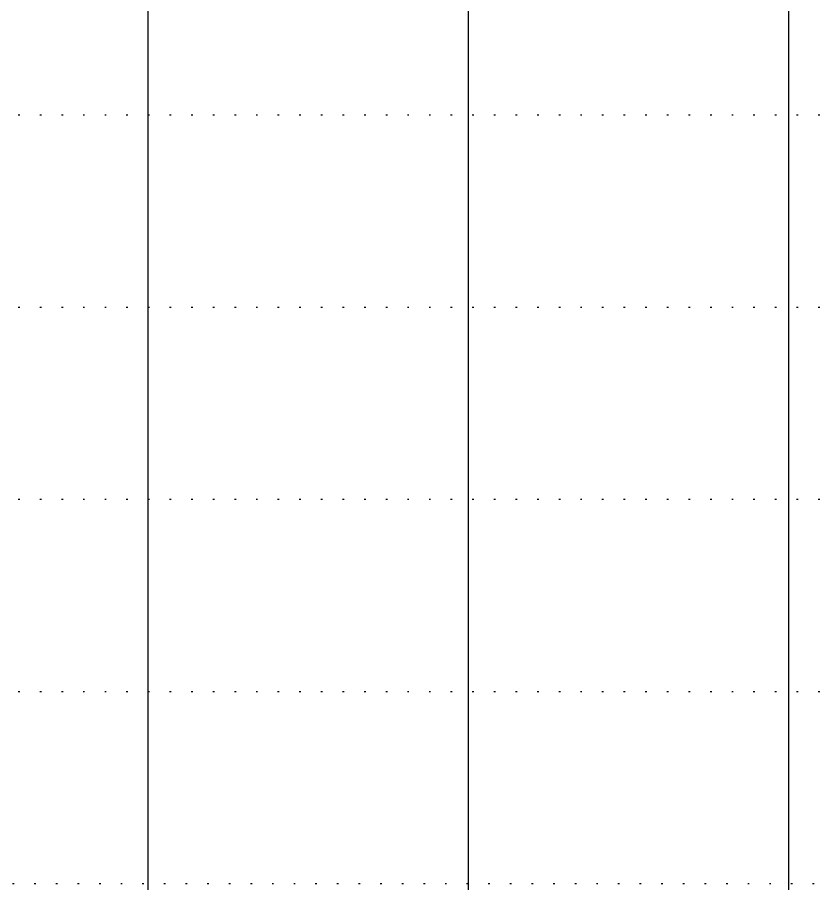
# Model space of a CAD drawing. Header units: millimetres. Extents: x -1499 to 6658, y -12483 to -6008.
# Drawn here: x 3928 to 3977.8, y -10853.1 to -10799 of the extents above; entities that cross this region are included whole.
import ezdxf

# ---------------------------------------------------------------- set-up
doc = ezdxf.new("R2010")
doc.units = ezdxf.units.MM
doc.linetypes.add('A-DOTLN01H', pattern=[0.125, 0, -0.125])
doc.layers.add('CR-GRID', color=56, linetype='A-DOTLN01H')
doc.layers.add('수직그리드', color=1, linetype='Continuous')

msp = doc.modelspace()

# ---------------------------------------------------------------- linework, layer by layer
at = {"layer": 'CR-GRID', "linetype": 'A-DOTLN01H', "ltscale": 10}
for p, q in [((696.157, -10805.058), (6196.157, -10805.058)), ((696.157, -10817.058), (6196.157, -10817.058)), ((696.157, -10829.058), (6196.157, -10829.058)), ((696.157, -10841.058), (6196.157, -10841.058))]:
    msp.add_line(p, q, dxfattribs=at)
at = {"layer": 'CR-GRID', "color": 6, "linetype": 'A-DOTLN01H', "ltscale": 10}
msp.add_line((2236.157, -10853.058), (6196.157, -10853.058), dxfattribs=at)
at = {"layer": '수직그리드'}
for p, q in [((3976.157, -10657.962), (3976.157, -11873.058)), ((3956.157, -10697.568), (3956.157, -11873.058)), ((3936.157, -10726.986), (3936.157, -11873.058))]:
    msp.add_line(p, q, dxfattribs=at)

doc.saveas('drawing.dxf')
